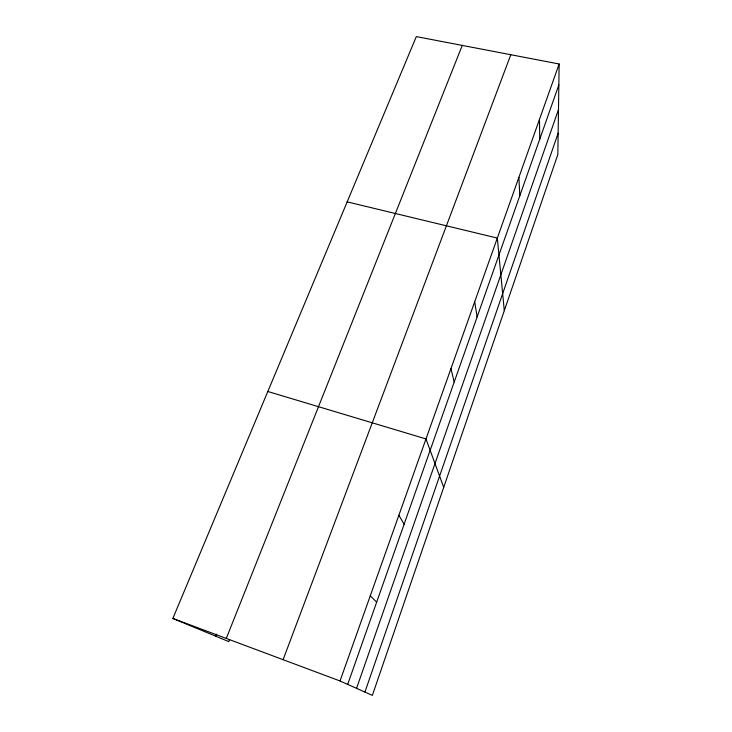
<?xml version="1.0" encoding="UTF-8"?>
<svg xmlns="http://www.w3.org/2000/svg" width="732" height="732" viewBox="0 0 732 732"><rect width="100%" height="100%" fill="white"/><g stroke="black" fill="none" stroke-linecap="round" stroke-linejoin="round"><path stroke-width="1.1" d="M559.147 63.995L557.83 154.58L372.35 695.4L340.023 680.97L172.853 618.448L416.325 36.6L559.147 63.995L340.023 680.97M364.911 692.079L558.141 133.215M356.557 688.345L558.489 109.608M347.691 684.393L558.845 84.967M283.092 659.678L510.808 54.726M229.61 639.503L228.777 641.607L172.853 618.448M226.28 638.432L462.267 45.411M215.83 636.245L216.672 634.159M347.16 201.876L497.321 238.083L504.293 310.679M267.82 391.492L425.978 438.935L443.711 487.329M370.273 595.793L376.651 602.171M398.885 515.237L404.101 524.249M450.949 368.635L454.188 382.058M474.702 301.767L477.099 317.029M518.887 177.354L519.812 195.773M539.475 119.389L539.759 139.144"/></g></svg>
